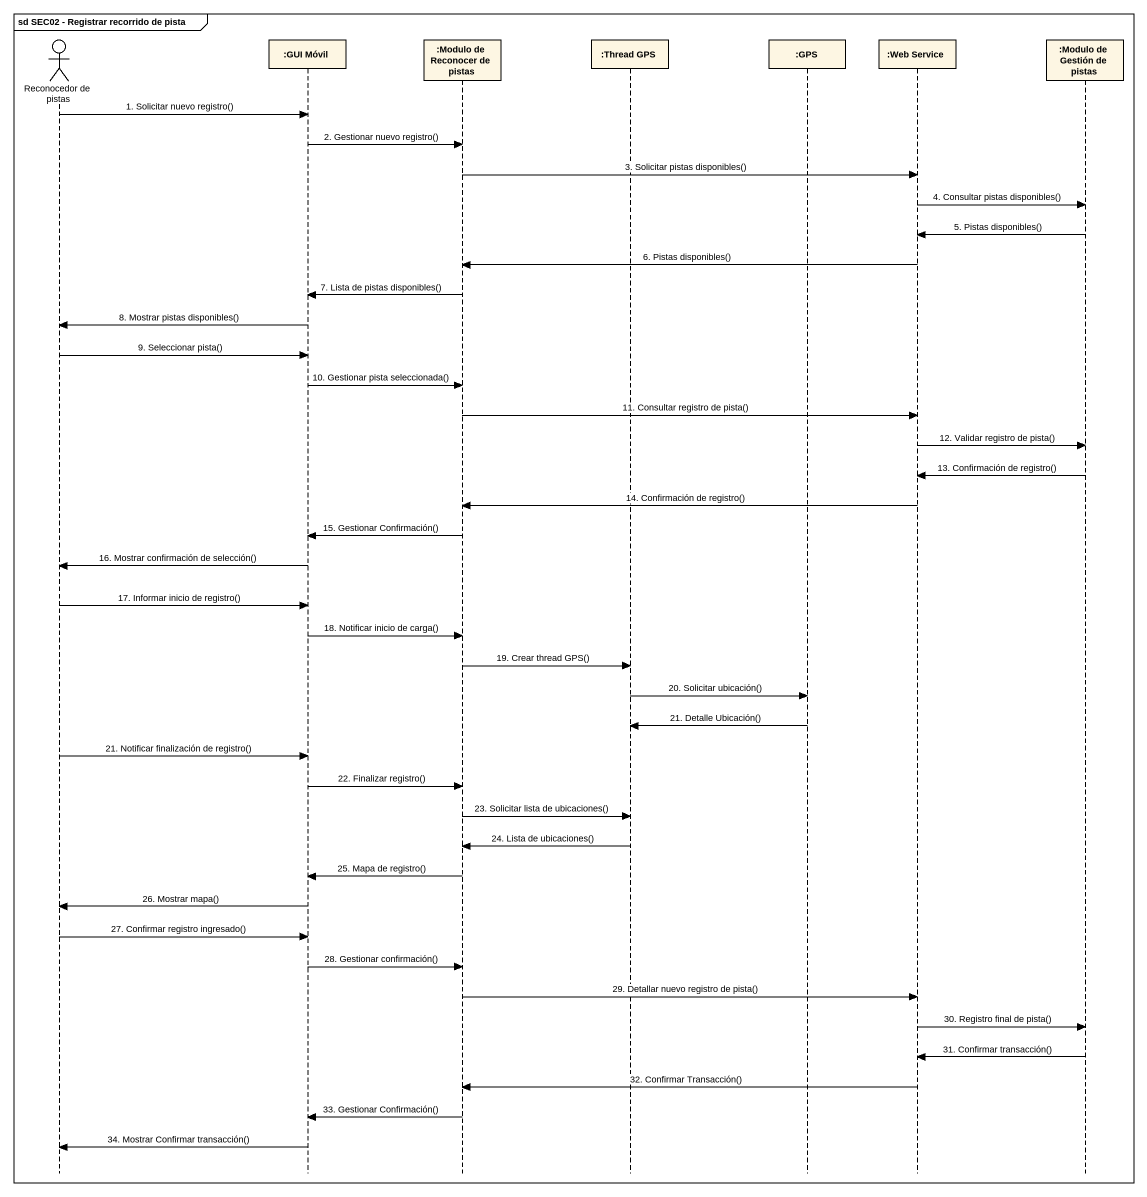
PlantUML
@startuml
mainframe sd SEC02 - Registrar recorrido de pista
hide footbox
actor "Reconocedor de pistas" as Reconocedor_de_pistas
participant ":GUI Móvil" as GUI_Móvil
participant ":Modulo de Reconocer de pistas" as Modulo_de_Reconocer_de
participant ":Thread GPS" as Thread_GPS
participant ":GPS" as GPS
participant ":Web Service" as Web_Service
participant ":Modulo de Gestión de pistas" as Modulo_de_Gestión_de_pistas

Reconocedor_de_pistas -> GUI_Móvil : 1. Solicitar nuevo registro()
GUI_Móvil -> Modulo_de_Reconocer_de : 2. Gestionar nuevo registro()
Modulo_de_Reconocer_de -> Web_Service : 3. Solicitar pistas disponibles()
Web_Service -> Modulo_de_Gestión_de_pistas : 4. Consultar pistas disponibles()
Modulo_de_Gestión_de_pistas -> Web_Service : 5. Pistas disponibles()
Web_Service -> Modulo_de_Reconocer_de : 6. Pistas disponibles()
Modulo_de_Reconocer_de -> GUI_Móvil : 7. Lista de pistas disponibles()
GUI_Móvil -> Reconocedor_de_pistas : 8. Mostrar pistas disponibles()
Reconocedor_de_pistas -> GUI_Móvil : 9. Seleccionar pista()
GUI_Móvil -> Modulo_de_Reconocer_de : 10. Gestionar pista seleccionada()
Modulo_de_Reconocer_de -> Web_Service : 11. Consultar registro de pista()
Web_Service -> Modulo_de_Gestión_de_pistas : 12. Validar registro de pista()
Modulo_de_Gestión_de_pistas -> Web_Service : 13. Confirmación de registro()
Web_Service -> Modulo_de_Reconocer_de : 14. Confirmación de registro()
Modulo_de_Reconocer_de -> GUI_Móvil : 15. Gestionar Confirmación()
GUI_Móvil -> Reconocedor_de_pistas : 16. Mostrar confirmación de selección()
Reconocedor_de_pistas -> GUI_Móvil : 17. Informar inicio de registro()
GUI_Móvil -> Modulo_de_Reconocer_de : 18. Notificar inicio de carga()
Modulo_de_Reconocer_de -> Thread_GPS : 19. Crear thread GPS()
Thread_GPS -> GPS : 20. Solicitar ubicación()
GPS -> Thread_GPS : 21. Detalle Ubicación()
Reconocedor_de_pistas -> GUI_Móvil : 21. Notificar finalización de registro()
GUI_Móvil -> Modulo_de_Reconocer_de : 22. Finalizar registro()
Modulo_de_Reconocer_de -> Thread_GPS : 23. Solicitar lista de ubicaciones()
Thread_GPS -> Modulo_de_Reconocer_de : 24. Lista de ubicaciones()
Modulo_de_Reconocer_de -> GUI_Móvil : 25. Mapa de registro()
GUI_Móvil -> Reconocedor_de_pistas : 26. Mostrar mapa()
Reconocedor_de_pistas -> GUI_Móvil : 27. Confirmar registro ingresado()
GUI_Móvil -> Modulo_de_Reconocer_de : 28. Gestionar confirmación()
Modulo_de_Reconocer_de -> Web_Service : 29. Detallar nuevo registro de pista()
Web_Service -> Modulo_de_Gestión_de_pistas : 30. Registro final de pista()
Modulo_de_Gestión_de_pistas -> Web_Service : 31. Confirmar transacción()
Web_Service -> Modulo_de_Reconocer_de : 32. Confirmar Transacción()
Modulo_de_Reconocer_de -> GUI_Móvil : 33. Gestionar Confirmación()
GUI_Móvil -> Reconocedor_de_pistas : 34. Mostrar Confirmar transacción()
@enduml
